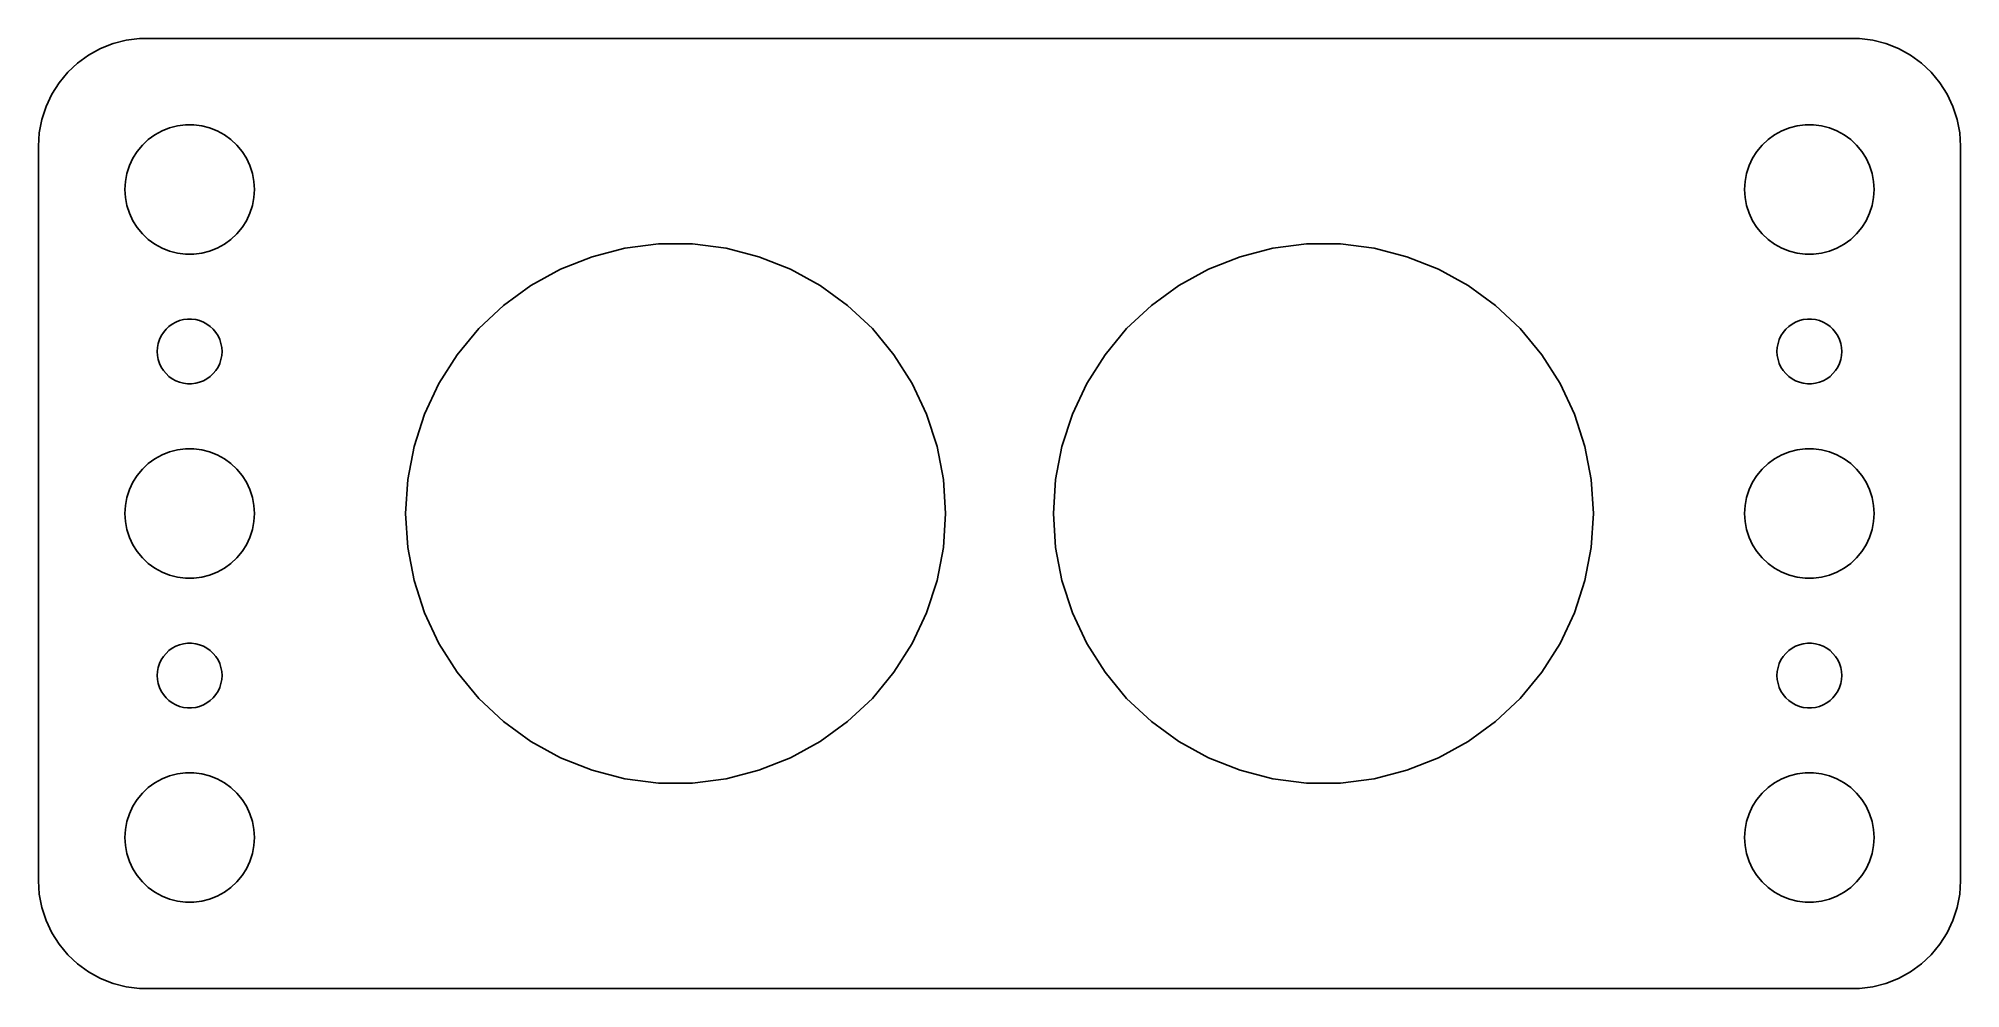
# Model space of a CAD drawing. Header units: metres. Extents: x -44.5 to 44.5, y 32 to 76.
import ezdxf

# ---------------------------------------------------------------- set-up
doc = ezdxf.new("R2010")
doc.units = ezdxf.units.M

msp = doc.modelspace()

# ---------------------------------------------------------------- linework, layer by layer
for p, q in [((-41.0451, 75.7553), (-41.6289, 75.5241)), ((-40.4369, 75.9114), (-41.0451, 75.7553)), ((-39.8139, 75.9901), (-40.4369, 75.9114)), ((39.8139, 75.9901), (-39.8139, 75.9901)), ((40.4369, 75.9114), (39.8139, 75.9901)), ((41.0451, 75.7553), (40.4369, 75.9114)), ((41.6289, 75.5241), (41.0451, 75.7553)), ((-42.6871, 74.8526), (-43.1448, 74.4227)), ((-42.1791, 75.2216), (-42.6871, 74.8526)), ((-41.6289, 75.5241), (-42.1791, 75.2216)), ((42.1791, 75.2216), (41.6289, 75.5241)), ((42.6871, 74.8526), (42.1791, 75.2216)), ((43.1448, 74.4227), (42.6871, 74.8526)), ((-43.5451, 73.9389), (-43.8815, 73.4088)), ((-43.1448, 74.4227), (-43.5451, 73.9389)), ((43.5451, 73.9389), (43.1448, 74.4227)), ((43.8815, 73.4088), (43.5451, 73.9389)), ((-43.8815, 73.4088), (-44.1489, 72.8406)), ((44.1489, 72.8406), (43.8815, 73.4088)), ((-44.3429, 72.2434), (-44.4606, 71.6267)), ((-44.1489, 72.8406), (-44.3429, 72.2434)), ((44.3429, 72.2434), (44.1489, 72.8406)), ((44.4606, 71.6267), (44.3429, 72.2434)), ((-44.4606, 71.6267), (-44.5, 71)), ((-39.6869, 71.0536), (-39.4123, 71.3115)), ((-39.4123, 71.3115), (-39.1075, 71.533)), ((-39.1075, 71.533), (-38.7773, 71.7145)), ((-38.7773, 71.7145), (-38.427, 71.8532)), ((-38.427, 71.8532), (-38.0621, 71.9469)), ((-38.0621, 71.9469), (-37.6884, 71.9941)), ((-37.6884, 71.9941), (-37.3116, 71.9941)), ((-37.3116, 71.9941), (-36.9379, 71.9469)), ((-36.9379, 71.9469), (-36.5729, 71.8532)), ((-36.5729, 71.8532), (-36.2227, 71.7145)), ((-36.2227, 71.7145), (-35.8925, 71.533)), ((-35.8925, 71.533), (-35.5877, 71.3115)), ((-35.5877, 71.3115), (-35.3131, 71.0536)), ((35.3131, 71.0536), (35.5877, 71.3115)), ((35.5877, 71.3115), (35.8925, 71.533)), ((35.8925, 71.533), (36.2227, 71.7145)), ((36.2227, 71.7145), (36.5729, 71.8532)), ((36.5729, 71.8532), (36.9379, 71.9469)), ((36.9379, 71.9469), (37.3116, 71.9941)), ((37.3116, 71.9941), (37.6884, 71.9941)), ((37.6884, 71.9941), (38.0621, 71.9469)), ((38.0621, 71.9469), (38.427, 71.8532)), ((38.427, 71.8532), (38.7773, 71.7145)), ((38.7773, 71.7145), (39.1075, 71.533)), ((39.1075, 71.533), (39.4123, 71.3115)), ((39.4123, 71.3115), (39.6869, 71.0536)), ((44.5, 71), (44.4606, 71.6267)), ((-44.5, 71), (-44.5, 37)), ((-40.2893, 70.1044), (-40.1289, 70.4453)), ((-40.1289, 70.4453), (-39.927, 70.7634)), ((-39.927, 70.7634), (-39.6869, 71.0536)), ((-35.3131, 71.0536), (-35.0729, 70.7634)), ((-35.0729, 70.7634), (-34.8711, 70.4453)), ((-34.8711, 70.4453), (-34.7107, 70.1044)), ((34.7107, 70.1044), (34.8711, 70.4453)), ((34.8711, 70.4453), (35.0729, 70.7634)), ((35.0729, 70.7634), (35.3131, 71.0536)), ((39.6869, 71.0536), (39.927, 70.7634)), ((39.927, 70.7634), (40.1289, 70.4453)), ((40.1289, 70.4453), (40.2893, 70.1044)), ((44.5, 37), (44.5, 71)), ((-40.4763, 69.376), (-40.4057, 69.7461)), ((-40.4057, 69.7461), (-40.2893, 70.1044)), ((-34.7107, 70.1044), (-34.5942, 69.7461)), ((-34.5942, 69.7461), (-34.5237, 69.376)), ((34.5237, 69.376), (34.5942, 69.7461)), ((34.5942, 69.7461), (34.7107, 70.1044)), ((40.2893, 70.1044), (40.4057, 69.7461)), ((40.4057, 69.7461), (40.4763, 69.376)), ((-40.5, 69), (-40.4763, 69.376)), ((-40.4763, 68.624), (-40.5, 69)), ((-40.4057, 68.2539), (-40.4763, 68.624)), ((-34.5237, 68.624), (-34.5942, 68.2539)), ((-34.5237, 69.376), (-34.5, 69)), ((-34.5, 69), (-34.5237, 68.624)), ((34.5, 69), (34.5237, 69.376)), ((34.5237, 68.624), (34.5, 69)), ((34.5942, 68.2539), (34.5237, 68.624)), ((40.4763, 68.624), (40.4057, 68.2539)), ((40.4763, 69.376), (40.5, 69)), ((40.5, 69), (40.4763, 68.624)), ((-40.2893, 67.8956), (-40.4057, 68.2539)), ((-40.1289, 67.5547), (-40.2893, 67.8956)), ((-34.7107, 67.8956), (-34.8711, 67.5547)), ((-34.5942, 68.2539), (-34.7107, 67.8956)), ((34.7107, 67.8956), (34.5942, 68.2539)), ((34.8711, 67.5547), (34.7107, 67.8956)), ((40.2893, 67.8956), (40.1289, 67.5547)), ((40.4057, 68.2539), (40.2893, 67.8956)), ((-39.927, 67.2366), (-40.1289, 67.5547)), ((-39.6869, 66.9464), (-39.927, 67.2366)), ((-39.4123, 66.6884), (-39.6869, 66.9464)), ((-35.3131, 66.9464), (-35.5877, 66.6884)), ((-35.0729, 67.2366), (-35.3131, 66.9464)), ((-34.8711, 67.5547), (-35.0729, 67.2366)), ((35.0729, 67.2366), (34.8711, 67.5547)), ((35.3131, 66.9464), (35.0729, 67.2366)), ((35.5877, 66.6884), (35.3131, 66.9464)), ((39.6869, 66.9464), (39.4123, 66.6884)), ((39.927, 67.2366), (39.6869, 66.9464)), ((40.1289, 67.5547), (39.927, 67.2366)), ((-39.1075, 66.467), (-39.4123, 66.6884)), ((-38.7773, 66.2855), (-39.1075, 66.467)), ((-38.427, 66.1468), (-38.7773, 66.2855)), ((-38.0621, 66.0531), (-38.427, 66.1468)), ((-37.6884, 66.0059), (-38.0621, 66.0531)), ((-37.3116, 66.0059), (-37.6884, 66.0059)), ((-36.9379, 66.0531), (-37.3116, 66.0059)), ((-36.5729, 66.1468), (-36.9379, 66.0531)), ((-36.2227, 66.2855), (-36.5729, 66.1468)), ((-35.8925, 66.467), (-36.2227, 66.2855)), ((-35.5877, 66.6884), (-35.8925, 66.467)), ((-20.3222, 65.3103), (-18.8627, 65.8882)), ((-18.8627, 65.8882), (-17.3423, 66.2786)), ((-17.3423, 66.2786), (-15.7849, 66.4753)), ((-15.7849, 66.4753), (-14.2151, 66.4753)), ((-14.2151, 66.4753), (-12.6577, 66.2786)), ((-12.6577, 66.2786), (-11.1373, 65.8882)), ((-11.1373, 65.8882), (-9.67775, 65.3103)), ((9.67775, 65.3103), (11.1373, 65.8882)), ((11.1373, 65.8882), (12.6577, 66.2786)), ((12.6577, 66.2786), (14.2151, 66.4753)), ((14.2151, 66.4753), (15.7849, 66.4753)), ((15.7849, 66.4753), (17.3423, 66.2786)), ((17.3423, 66.2786), (18.8627, 65.8882)), ((18.8627, 65.8882), (20.3222, 65.3103)), ((35.8925, 66.467), (35.5877, 66.6884)), ((36.2227, 66.2855), (35.8925, 66.467)), ((36.5729, 66.1468), (36.2227, 66.2855)), ((36.9379, 66.0531), (36.5729, 66.1468)), ((37.3116, 66.0059), (36.9379, 66.0531)), ((37.6884, 66.0059), (37.3116, 66.0059)), ((38.0621, 66.0531), (37.6884, 66.0059)), ((38.427, 66.1468), (38.0621, 66.0531)), ((38.7773, 66.2855), (38.427, 66.1468)), ((39.1075, 66.467), (38.7773, 66.2855)), ((39.4123, 66.6884), (39.1075, 66.467)), ((-21.6978, 64.5541), (-20.3222, 65.3103)), ((-9.67775, 65.3103), (-8.30215, 64.5541)), ((8.30215, 64.5541), (9.67775, 65.3103)), ((20.3222, 65.3103), (21.6978, 64.5541)), ((-22.9678, 63.6314), (-21.6978, 64.5541)), ((-8.30215, 64.5541), (-7.0322, 63.6314)), ((7.0322, 63.6314), (8.30215, 64.5541)), ((21.6978, 64.5541), (22.9678, 63.6314)), ((-24.1121, 62.5568), (-22.9678, 63.6314)), ((-7.0322, 63.6314), (-5.88788, 62.5568)), ((5.88788, 62.5568), (7.0322, 63.6314)), ((22.9678, 63.6314), (24.1121, 62.5568)), ((-38.8145, 62.2226), (-38.7135, 62.3817)), ((-38.7135, 62.3817), (-38.5934, 62.5268)), ((-38.5934, 62.5268), (-38.4561, 62.6558)), ((-38.4561, 62.6558), (-38.3037, 62.7665)), ((-38.3037, 62.7665), (-38.1387, 62.8572)), ((-38.1387, 62.8572), (-37.9635, 62.9266)), ((-37.9635, 62.9266), (-37.7811, 62.9734)), ((-37.7811, 62.9734), (-37.5942, 62.997)), ((-37.5942, 62.997), (-37.4058, 62.997)), ((-37.4058, 62.997), (-37.2189, 62.9734)), ((-37.2189, 62.9734), (-37.0365, 62.9266)), ((-37.0365, 62.9266), (-36.8613, 62.8572)), ((-36.8613, 62.8572), (-36.6963, 62.7665)), ((-36.6963, 62.7665), (-36.5439, 62.6558)), ((-36.5439, 62.6558), (-36.4065, 62.5268)), ((-36.4065, 62.5268), (-36.2865, 62.3817)), ((-36.2865, 62.3817), (-36.1855, 62.2226)), ((-25.1127, 61.3473), (-24.1121, 62.5568)), ((-5.88788, 62.5568), (-4.88728, 61.3473)), ((4.88728, 61.3473), (5.88788, 62.5568)), ((24.1121, 62.5568), (25.1127, 61.3473)), ((36.1855, 62.2226), (36.2865, 62.3817)), ((36.2865, 62.3817), (36.4065, 62.5268)), ((36.4065, 62.5268), (36.5439, 62.6558)), ((36.5439, 62.6558), (36.6963, 62.7665)), ((36.6963, 62.7665), (36.8613, 62.8572)), ((36.8613, 62.8572), (37.0365, 62.9266)), ((37.0365, 62.9266), (37.2189, 62.9734)), ((37.2189, 62.9734), (37.4058, 62.997)), ((37.4058, 62.997), (37.5942, 62.997)), ((37.5942, 62.997), (37.7811, 62.9734)), ((37.7811, 62.9734), (37.9635, 62.9266)), ((37.9635, 62.9266), (38.1387, 62.8572)), ((38.1387, 62.8572), (38.3037, 62.7665)), ((38.3037, 62.7665), (38.4561, 62.6558)), ((38.4561, 62.6558), (38.5934, 62.5268)), ((38.5934, 62.5268), (38.7135, 62.3817)), ((38.7135, 62.3817), (38.8145, 62.2226)), ((-39, 61.5), (-38.9882, 61.688)), ((-38.9882, 61.312), (-39, 61.5)), ((-38.9882, 61.688), (-38.9529, 61.873)), ((-38.9529, 61.873), (-38.8947, 62.0522)), ((-38.8947, 62.0522), (-38.8145, 62.2226)), ((-36.1855, 62.2226), (-36.1053, 62.0522)), ((-36.1053, 62.0522), (-36.0471, 61.873)), ((-36.0471, 61.873), (-36.0118, 61.688)), ((-36.0118, 61.688), (-36, 61.5)), ((-36, 61.5), (-36.0118, 61.312)), ((36, 61.5), (36.0118, 61.688)), ((36.0118, 61.312), (36, 61.5)), ((36.0118, 61.688), (36.0471, 61.873)), ((36.0471, 61.873), (36.1053, 62.0522)), ((36.1053, 62.0522), (36.1855, 62.2226)), ((38.8145, 62.2226), (38.8947, 62.0522)), ((38.8947, 62.0522), (38.9529, 61.873)), ((38.9529, 61.873), (38.9882, 61.688)), ((38.9882, 61.688), (39, 61.5)), ((39, 61.5), (38.9882, 61.312)), ((-38.9529, 61.127), (-38.9882, 61.312)), ((-38.8947, 60.9478), (-38.9529, 61.127)), ((-38.8145, 60.7774), (-38.8947, 60.9478)), ((-38.7135, 60.6183), (-38.8145, 60.7774)), ((-38.5934, 60.4732), (-38.7135, 60.6183)), ((-36.2865, 60.6183), (-36.4065, 60.4732)), ((-36.1855, 60.7774), (-36.2865, 60.6183)), ((-36.1053, 60.9478), (-36.1855, 60.7774)), ((-36.0471, 61.127), (-36.1053, 60.9478)), ((-36.0118, 61.312), (-36.0471, 61.127)), ((-25.9538, 60.0219), (-25.1127, 61.3473)), ((-4.88728, 61.3473), (-4.04616, 60.0219)), ((4.04616, 60.0219), (4.88728, 61.3473)), ((25.1127, 61.3473), (25.9538, 60.0219)), ((36.0471, 61.127), (36.0118, 61.312)), ((36.1053, 60.9478), (36.0471, 61.127)), ((36.1855, 60.7774), (36.1053, 60.9478)), ((36.2865, 60.6183), (36.1855, 60.7774)), ((36.4065, 60.4732), (36.2865, 60.6183)), ((38.7135, 60.6183), (38.5934, 60.4732)), ((38.8145, 60.7774), (38.7135, 60.6183)), ((38.8947, 60.9478), (38.8145, 60.7774)), ((38.9529, 61.127), (38.8947, 60.9478)), ((38.9882, 61.312), (38.9529, 61.127)), ((-38.4561, 60.3442), (-38.5934, 60.4732)), ((-38.3037, 60.2335), (-38.4561, 60.3442)), ((-38.1387, 60.1427), (-38.3037, 60.2335)), ((-37.9635, 60.0734), (-38.1387, 60.1427)), ((-37.7811, 60.0266), (-37.9635, 60.0734)), ((-37.5942, 60.0029), (-37.7811, 60.0266)), ((-37.4058, 60.0029), (-37.5942, 60.0029)), ((-37.2189, 60.0266), (-37.4058, 60.0029)), ((-37.0365, 60.0734), (-37.2189, 60.0266)), ((-36.8613, 60.1427), (-37.0365, 60.0734)), ((-36.6963, 60.2335), (-36.8613, 60.1427)), ((-36.5439, 60.3442), (-36.6963, 60.2335)), ((-36.4065, 60.4732), (-36.5439, 60.3442)), ((-26.6222, 58.6015), (-25.9538, 60.0219)), ((-4.04616, 60.0219), (-3.37779, 58.6015)), ((3.37779, 58.6015), (4.04616, 60.0219)), ((25.9538, 60.0219), (26.6222, 58.6015)), ((36.5439, 60.3442), (36.4065, 60.4732)), ((36.6963, 60.2335), (36.5439, 60.3442)), ((36.8613, 60.1427), (36.6963, 60.2335)), ((37.0365, 60.0734), (36.8613, 60.1427)), ((37.2189, 60.0266), (37.0365, 60.0734)), ((37.4058, 60.0029), (37.2189, 60.0266)), ((37.5942, 60.0029), (37.4058, 60.0029)), ((37.7811, 60.0266), (37.5942, 60.0029)), ((37.9635, 60.0734), (37.7811, 60.0266)), ((38.1387, 60.1427), (37.9635, 60.0734)), ((38.3037, 60.2335), (38.1387, 60.1427)), ((38.4561, 60.3442), (38.3037, 60.2335)), ((38.5934, 60.4732), (38.4561, 60.3442)), ((-27.1073, 57.1086), (-26.6222, 58.6015)), ((-3.37779, 58.6015), (-2.8927, 57.1086)), ((2.8927, 57.1086), (3.37779, 58.6015)), ((26.6222, 58.6015), (27.1073, 57.1086)), ((-38.0621, 56.9469), (-37.6884, 56.9941)), ((-37.6884, 56.9941), (-37.3116, 56.9941)), ((-37.3116, 56.9941), (-36.9379, 56.9469)), ((-27.4014, 55.5667), (-27.1073, 57.1086)), ((-2.8927, 57.1086), (-2.59856, 55.5667)), ((2.59856, 55.5667), (2.8927, 57.1086)), ((27.1073, 57.1086), (27.4014, 55.5667)), ((36.9379, 56.9469), (37.3116, 56.9941)), ((37.3116, 56.9941), (37.6884, 56.9941)), ((37.6884, 56.9941), (38.0621, 56.9469)), ((-39.6869, 56.0536), (-39.4123, 56.3115)), ((-39.4123, 56.3115), (-39.1075, 56.533)), ((-39.1075, 56.533), (-38.7773, 56.7145)), ((-38.7773, 56.7145), (-38.427, 56.8532)), ((-38.427, 56.8532), (-38.0621, 56.9469)), ((-36.9379, 56.9469), (-36.5729, 56.8532)), ((-36.5729, 56.8532), (-36.2227, 56.7145)), ((-36.2227, 56.7145), (-35.8925, 56.533)), ((-35.8925, 56.533), (-35.5877, 56.3115)), ((-35.5877, 56.3115), (-35.3131, 56.0536)), ((35.3131, 56.0536), (35.5877, 56.3115)), ((35.5877, 56.3115), (35.8925, 56.533)), ((35.8925, 56.533), (36.2227, 56.7145)), ((36.2227, 56.7145), (36.5729, 56.8532)), ((36.5729, 56.8532), (36.9379, 56.9469)), ((38.0621, 56.9469), (38.427, 56.8532)), ((38.427, 56.8532), (38.7773, 56.7145)), ((38.7773, 56.7145), (39.1075, 56.533)), ((39.1075, 56.533), (39.4123, 56.3115)), ((39.4123, 56.3115), (39.6869, 56.0536)), ((-40.2893, 55.1044), (-40.1289, 55.4453)), ((-40.1289, 55.4453), (-39.927, 55.7634)), ((-39.927, 55.7634), (-39.6869, 56.0536)), ((-35.3131, 56.0536), (-35.0729, 55.7634)), ((-35.0729, 55.7634), (-34.8711, 55.4453)), ((-34.8711, 55.4453), (-34.7107, 55.1044)), ((-27.5, 54), (-27.4014, 55.5667)), ((-2.59856, 55.5667), (-2.5, 54)), ((2.5, 54), (2.59856, 55.5667)), ((27.4014, 55.5667), (27.5, 54)), ((34.7107, 55.1044), (34.8711, 55.4453)), ((34.8711, 55.4453), (35.0729, 55.7634)), ((35.0729, 55.7634), (35.3131, 56.0536)), ((39.6869, 56.0536), (39.927, 55.7634)), ((39.927, 55.7634), (40.1289, 55.4453)), ((40.1289, 55.4453), (40.2893, 55.1044)), ((-40.5, 54), (-40.4763, 54.376)), ((-40.4763, 54.376), (-40.4057, 54.7461)), ((-40.4057, 54.7461), (-40.2893, 55.1044)), ((-34.7107, 55.1044), (-34.5942, 54.7461)), ((-34.5942, 54.7461), (-34.5237, 54.376)), ((-34.5237, 54.376), (-34.5, 54)), ((34.5, 54), (34.5237, 54.376)), ((34.5237, 54.376), (34.5942, 54.7461)), ((34.5942, 54.7461), (34.7107, 55.1044)), ((40.2893, 55.1044), (40.4057, 54.7461)), ((40.4057, 54.7461), (40.4763, 54.376)), ((40.4763, 54.376), (40.5, 54)), ((-40.4763, 53.624), (-40.5, 54)), ((-40.4057, 53.2539), (-40.4763, 53.624)), ((-34.5237, 53.624), (-34.5942, 53.2539)), ((-34.5, 54), (-34.5237, 53.624)), ((-27.4014, 52.4333), (-27.5, 54)), ((-2.5, 54), (-2.59856, 52.4333)), ((2.59856, 52.4333), (2.5, 54)), ((27.5, 54), (27.4014, 52.4333)), ((34.5237, 53.624), (34.5, 54)), ((34.5942, 53.2539), (34.5237, 53.624)), ((40.4763, 53.624), (40.4057, 53.2539)), ((40.5, 54), (40.4763, 53.624)), ((-40.2893, 52.8956), (-40.4057, 53.2539)), ((-40.1289, 52.5547), (-40.2893, 52.8956)), ((-39.927, 52.2366), (-40.1289, 52.5547)), ((-34.8711, 52.5547), (-35.0729, 52.2366)), ((-34.7107, 52.8956), (-34.8711, 52.5547)), ((-34.5942, 53.2539), (-34.7107, 52.8956)), ((34.7107, 52.8956), (34.5942, 53.2539)), ((34.8711, 52.5547), (34.7107, 52.8956)), ((35.0729, 52.2366), (34.8711, 52.5547)), ((40.1289, 52.5547), (39.927, 52.2366)), ((40.2893, 52.8956), (40.1289, 52.5547)), ((40.4057, 53.2539), (40.2893, 52.8956)), ((-39.6869, 51.9464), (-39.927, 52.2366)), ((-39.4123, 51.6885), (-39.6869, 51.9464)), ((-39.1075, 51.467), (-39.4123, 51.6885)), ((-35.5877, 51.6885), (-35.8925, 51.467)), ((-35.3131, 51.9464), (-35.5877, 51.6885)), ((-35.0729, 52.2366), (-35.3131, 51.9464)), ((-27.1073, 50.8914), (-27.4014, 52.4333)), ((-2.59856, 52.4333), (-2.8927, 50.8914)), ((2.8927, 50.8914), (2.59856, 52.4333)), ((27.4014, 52.4333), (27.1073, 50.8914)), ((35.3131, 51.9464), (35.0729, 52.2366)), ((35.5877, 51.6885), (35.3131, 51.9464)), ((35.8925, 51.467), (35.5877, 51.6885)), ((39.4123, 51.6885), (39.1075, 51.467)), ((39.6869, 51.9464), (39.4123, 51.6885)), ((39.927, 52.2366), (39.6869, 51.9464)), ((-38.7773, 51.2855), (-39.1075, 51.467)), ((-38.427, 51.1468), (-38.7773, 51.2855)), ((-38.0621, 51.0531), (-38.427, 51.1468)), ((-37.6884, 51.0059), (-38.0621, 51.0531)), ((-37.3116, 51.0059), (-37.6884, 51.0059)), ((-36.9379, 51.0531), (-37.3116, 51.0059)), ((-36.5729, 51.1468), (-36.9379, 51.0531)), ((-36.2227, 51.2855), (-36.5729, 51.1468)), ((-35.8925, 51.467), (-36.2227, 51.2855)), ((-26.6222, 49.3985), (-27.1073, 50.8914)), ((-2.8927, 50.8914), (-3.37779, 49.3985)), ((3.37779, 49.3985), (2.8927, 50.8914)), ((27.1073, 50.8914), (26.6222, 49.3985)), ((36.2227, 51.2855), (35.8925, 51.467)), ((36.5729, 51.1468), (36.2227, 51.2855)), ((36.9379, 51.0531), (36.5729, 51.1468)), ((37.3116, 51.0059), (36.9379, 51.0531)), ((37.6884, 51.0059), (37.3116, 51.0059)), ((38.0621, 51.0531), (37.6884, 51.0059)), ((38.427, 51.1468), (38.0621, 51.0531)), ((38.7773, 51.2855), (38.427, 51.1468)), ((39.1075, 51.467), (38.7773, 51.2855)), ((-25.9538, 47.9781), (-26.6222, 49.3985)), ((-3.37779, 49.3985), (-4.04616, 47.9781)), ((4.04616, 47.9781), (3.37779, 49.3985)), ((26.6222, 49.3985), (25.9538, 47.9781)), ((-38.8947, 47.0522), (-38.8145, 47.2226)), ((-38.8145, 47.2226), (-38.7135, 47.3817)), ((-38.7135, 47.3817), (-38.5934, 47.5268)), ((-38.5934, 47.5268), (-38.4561, 47.6558)), ((-38.4561, 47.6558), (-38.3037, 47.7665)), ((-38.3037, 47.7665), (-38.1387, 47.8573)), ((-38.1387, 47.8573), (-37.9635, 47.9266)), ((-37.9635, 47.9266), (-37.7811, 47.9734)), ((-37.7811, 47.9734), (-37.5942, 47.9971)), ((-37.5942, 47.9971), (-37.4058, 47.9971)), ((-37.4058, 47.9971), (-37.2189, 47.9734)), ((-37.2189, 47.9734), (-37.0365, 47.9266)), ((-37.0365, 47.9266), (-36.8613, 47.8573)), ((-36.8613, 47.8573), (-36.6963, 47.7665)), ((-36.6963, 47.7665), (-36.5439, 47.6558)), ((-36.5439, 47.6558), (-36.4065, 47.5268)), ((-36.4065, 47.5268), (-36.2865, 47.3817)), ((-36.2865, 47.3817), (-36.1855, 47.2226)), ((-36.1855, 47.2226), (-36.1053, 47.0522)), ((-25.1127, 46.6527), (-25.9538, 47.9781)), ((-4.04616, 47.9781), (-4.88728, 46.6527)), ((4.88728, 46.6527), (4.04616, 47.9781)), ((25.9538, 47.9781), (25.1127, 46.6527)), ((36.1053, 47.0522), (36.1855, 47.2226)), ((36.1855, 47.2226), (36.2865, 47.3817)), ((36.2865, 47.3817), (36.4065, 47.5268)), ((36.4065, 47.5268), (36.5439, 47.6558)), ((36.5439, 47.6558), (36.6963, 47.7665)), ((36.6963, 47.7665), (36.8613, 47.8573)), ((36.8613, 47.8573), (37.0365, 47.9266)), ((37.0365, 47.9266), (37.2189, 47.9734)), ((37.2189, 47.9734), (37.4058, 47.9971)), ((37.4058, 47.9971), (37.5942, 47.9971)), ((37.5942, 47.9971), (37.7811, 47.9734)), ((37.7811, 47.9734), (37.9635, 47.9266)), ((37.9635, 47.9266), (38.1387, 47.8573)), ((38.1387, 47.8573), (38.3037, 47.7665)), ((38.3037, 47.7665), (38.4561, 47.6558)), ((38.4561, 47.6558), (38.5934, 47.5268)), ((38.5934, 47.5268), (38.7135, 47.3817)), ((38.7135, 47.3817), (38.8145, 47.2226)), ((38.8145, 47.2226), (38.8947, 47.0522)), ((-39, 46.5), (-38.9882, 46.688)), ((-38.9882, 46.312), (-39, 46.5)), ((-38.9882, 46.688), (-38.9529, 46.873)), ((-38.9529, 46.127), (-38.9882, 46.312)), ((-38.9529, 46.873), (-38.8947, 47.0522)), ((-36.1053, 47.0522), (-36.0471, 46.873)), ((-36.0471, 46.873), (-36.0118, 46.688)), ((-36.0118, 46.312), (-36.0471, 46.127)), ((-36.0118, 46.688), (-36, 46.5)), ((-36, 46.5), (-36.0118, 46.312)), ((-24.1121, 45.4432), (-25.1127, 46.6527)), ((-4.88728, 46.6527), (-5.88788, 45.4432)), ((5.88788, 45.4432), (4.88728, 46.6527)), ((25.1127, 46.6527), (24.1121, 45.4432)), ((36, 46.5), (36.0118, 46.688)), ((36.0118, 46.312), (36, 46.5)), ((36.0118, 46.688), (36.0471, 46.873)), ((36.0471, 46.127), (36.0118, 46.312)), ((36.0471, 46.873), (36.1053, 47.0522)), ((38.8947, 47.0522), (38.9529, 46.873)), ((38.9529, 46.873), (38.9882, 46.688)), ((38.9882, 46.312), (38.9529, 46.127)), ((38.9882, 46.688), (39, 46.5)), ((39, 46.5), (38.9882, 46.312)), ((-38.8947, 45.9478), (-38.9529, 46.127)), ((-38.8145, 45.7774), (-38.8947, 45.9478)), ((-38.7135, 45.6183), (-38.8145, 45.7774)), ((-38.5934, 45.4732), (-38.7135, 45.6183)), ((-38.4561, 45.3442), (-38.5934, 45.4732)), ((-36.4065, 45.4732), (-36.5439, 45.3442)), ((-36.2865, 45.6183), (-36.4065, 45.4732)), ((-36.1855, 45.7774), (-36.2865, 45.6183)), ((-36.1053, 45.9478), (-36.1855, 45.7774)), ((-36.0471, 46.127), (-36.1053, 45.9478)), ((-22.9678, 44.3686), (-24.1121, 45.4432)), ((-5.88788, 45.4432), (-7.0322, 44.3686)), ((7.0322, 44.3686), (5.88788, 45.4432)), ((24.1121, 45.4432), (22.9678, 44.3686)), ((36.1053, 45.9478), (36.0471, 46.127)), ((36.1855, 45.7774), (36.1053, 45.9478)), ((36.2865, 45.6183), (36.1855, 45.7774)), ((36.4065, 45.4732), (36.2865, 45.6183)), ((36.5439, 45.3442), (36.4065, 45.4732)), ((38.5934, 45.4732), (38.4561, 45.3442)), ((38.7135, 45.6183), (38.5934, 45.4732)), ((38.8145, 45.7774), (38.7135, 45.6183)), ((38.8947, 45.9478), (38.8145, 45.7774)), ((38.9529, 46.127), (38.8947, 45.9478)), ((-38.3037, 45.2335), (-38.4561, 45.3442)), ((-38.1387, 45.1428), (-38.3037, 45.2335)), ((-37.9635, 45.0734), (-38.1387, 45.1428)), ((-37.7811, 45.0266), (-37.9635, 45.0734)), ((-37.5942, 45.003), (-37.7811, 45.0266)), ((-37.4058, 45.003), (-37.5942, 45.003)), ((-37.2189, 45.0266), (-37.4058, 45.003)), ((-37.0365, 45.0734), (-37.2189, 45.0266)), ((-36.8613, 45.1428), (-37.0365, 45.0734)), ((-36.6963, 45.2335), (-36.8613, 45.1428)), ((-36.5439, 45.3442), (-36.6963, 45.2335)), ((36.6963, 45.2335), (36.5439, 45.3442)), ((36.8613, 45.1428), (36.6963, 45.2335)), ((37.0365, 45.0734), (36.8613, 45.1428)), ((37.2189, 45.0266), (37.0365, 45.0734)), ((37.4058, 45.003), (37.2189, 45.0266)), ((37.5942, 45.003), (37.4058, 45.003)), ((37.7811, 45.0266), (37.5942, 45.003)), ((37.9635, 45.0734), (37.7811, 45.0266)), ((38.1387, 45.1428), (37.9635, 45.0734)), ((38.3037, 45.2335), (38.1387, 45.1428)), ((38.4561, 45.3442), (38.3037, 45.2335)), ((-21.6978, 43.4459), (-22.9678, 44.3686)), ((-7.0322, 44.3686), (-8.30215, 43.4459)), ((8.30215, 43.4459), (7.0322, 44.3686)), ((22.9678, 44.3686), (21.6978, 43.4459)), ((-20.3222, 42.6897), (-21.6978, 43.4459)), ((-8.30215, 43.4459), (-9.67775, 42.6897)), ((9.67775, 42.6897), (8.30215, 43.4459)), ((21.6978, 43.4459), (20.3222, 42.6897)), ((-38.7773, 41.7145), (-38.427, 41.8532)), ((-38.427, 41.8532), (-38.0621, 41.9469)), ((-38.0621, 41.9469), (-37.6884, 41.9941)), ((-37.6884, 41.9941), (-37.3116, 41.9941)), ((-37.3116, 41.9941), (-36.9379, 41.9469)), ((-36.9379, 41.9469), (-36.5729, 41.8532)), ((-36.5729, 41.8532), (-36.2227, 41.7145)), ((-18.8627, 42.1118), (-20.3222, 42.6897)), ((-17.3423, 41.7214), (-18.8627, 42.1118)), ((-11.1373, 42.1118), (-12.6577, 41.7214)), ((-9.67775, 42.6897), (-11.1373, 42.1118)), ((11.1373, 42.1118), (9.67775, 42.6897)), ((12.6577, 41.7214), (11.1373, 42.1118)), ((18.8627, 42.1118), (17.3423, 41.7214)), ((20.3222, 42.6897), (18.8627, 42.1118)), ((36.2227, 41.7145), (36.5729, 41.8532)), ((36.5729, 41.8532), (36.9379, 41.9469)), ((36.9379, 41.9469), (37.3116, 41.9941)), ((37.3116, 41.9941), (37.6884, 41.9941)), ((37.6884, 41.9941), (38.0621, 41.9469)), ((38.0621, 41.9469), (38.427, 41.8532)), ((38.427, 41.8532), (38.7773, 41.7145)), ((-39.927, 40.7634), (-39.6869, 41.0536)), ((-39.6869, 41.0536), (-39.4123, 41.3116)), ((-39.4123, 41.3116), (-39.1075, 41.533)), ((-39.1075, 41.533), (-38.7773, 41.7145)), ((-36.2227, 41.7145), (-35.8925, 41.533)), ((-35.8925, 41.533), (-35.5877, 41.3116)), ((-35.5877, 41.3116), (-35.3131, 41.0536)), ((-35.3131, 41.0536), (-35.0729, 40.7634)), ((-15.7849, 41.5247), (-17.3423, 41.7214)), ((-14.2151, 41.5247), (-15.7849, 41.5247)), ((-12.6577, 41.7214), (-14.2151, 41.5247)), ((14.2151, 41.5247), (12.6577, 41.7214)), ((15.7849, 41.5247), (14.2151, 41.5247)), ((17.3423, 41.7214), (15.7849, 41.5247)), ((35.0729, 40.7634), (35.3131, 41.0536)), ((35.3131, 41.0536), (35.5877, 41.3116)), ((35.5877, 41.3116), (35.8925, 41.533)), ((35.8925, 41.533), (36.2227, 41.7145)), ((38.7773, 41.7145), (39.1075, 41.533)), ((39.1075, 41.533), (39.4123, 41.3116)), ((39.4123, 41.3116), (39.6869, 41.0536)), ((39.6869, 41.0536), (39.927, 40.7634)), ((-40.4057, 39.7461), (-40.2893, 40.1044)), ((-40.2893, 40.1044), (-40.1289, 40.4453)), ((-40.1289, 40.4453), (-39.927, 40.7634)), ((-35.0729, 40.7634), (-34.8711, 40.4453)), ((-34.8711, 40.4453), (-34.7107, 40.1044)), ((-34.7107, 40.1044), (-34.5942, 39.7461)), ((34.5942, 39.7461), (34.7107, 40.1044)), ((34.7107, 40.1044), (34.8711, 40.4453)), ((34.8711, 40.4453), (35.0729, 40.7634)), ((39.927, 40.7634), (40.1289, 40.4453)), ((40.1289, 40.4453), (40.2893, 40.1044)), ((40.2893, 40.1044), (40.4057, 39.7461)), ((-40.5, 39), (-40.4763, 39.376)), ((-40.4763, 39.376), (-40.4057, 39.7461)), ((-34.5942, 39.7461), (-34.5237, 39.376)), ((-34.5237, 39.376), (-34.5, 39)), ((34.5, 39), (34.5237, 39.376)), ((34.5237, 39.376), (34.5942, 39.7461)), ((40.4057, 39.7461), (40.4763, 39.376)), ((40.4763, 39.376), (40.5, 39)), ((-40.4763, 38.624), (-40.5, 39)), ((-40.4057, 38.2539), (-40.4763, 38.624)), ((-34.5237, 38.624), (-34.5942, 38.2539)), ((-34.5, 39), (-34.5237, 38.624)), ((34.5237, 38.624), (34.5, 39)), ((34.5942, 38.2539), (34.5237, 38.624)), ((40.4763, 38.624), (40.4057, 38.2539)), ((40.5, 39), (40.4763, 38.624)), ((-40.2893, 37.8956), (-40.4057, 38.2539)), ((-40.1289, 37.5547), (-40.2893, 37.8956)), ((-39.927, 37.2366), (-40.1289, 37.5547)), ((-34.8711, 37.5547), (-35.0729, 37.2366)), ((-34.7107, 37.8956), (-34.8711, 37.5547)), ((-34.5942, 38.2539), (-34.7107, 37.8956)), ((34.7107, 37.8956), (34.5942, 38.2539)), ((34.8711, 37.5547), (34.7107, 37.8956)), ((35.0729, 37.2366), (34.8711, 37.5547)), ((40.1289, 37.5547), (39.927, 37.2366)), ((40.2893, 37.8956), (40.1289, 37.5547)), ((40.4057, 38.2539), (40.2893, 37.8956)), ((-44.5, 37), (-44.4606, 36.3733)), ((-39.6869, 36.9464), (-39.927, 37.2366)), ((-39.4123, 36.6885), (-39.6869, 36.9464)), ((-39.1075, 36.467), (-39.4123, 36.6885)), ((-35.5877, 36.6885), (-35.8925, 36.467)), ((-35.3131, 36.9464), (-35.5877, 36.6885)), ((-35.0729, 37.2366), (-35.3131, 36.9464)), ((35.3131, 36.9464), (35.0729, 37.2366)), ((35.5877, 36.6885), (35.3131, 36.9464)), ((35.8925, 36.467), (35.5877, 36.6885)), ((39.4123, 36.6885), (39.1075, 36.467)), ((39.6869, 36.9464), (39.4123, 36.6885)), ((39.927, 37.2366), (39.6869, 36.9464)), ((44.4606, 36.3733), (44.5, 37)), ((-44.4606, 36.3733), (-44.3429, 35.7566)), ((-44.3429, 35.7566), (-44.1489, 35.1594)), ((-38.7773, 36.2855), (-39.1075, 36.467)), ((-38.427, 36.1468), (-38.7773, 36.2855)), ((-38.0621, 36.0531), (-38.427, 36.1468)), ((-37.6884, 36.0059), (-38.0621, 36.0531)), ((-37.3116, 36.0059), (-37.6884, 36.0059)), ((-36.9379, 36.0531), (-37.3116, 36.0059)), ((-36.5729, 36.1468), (-36.9379, 36.0531)), ((-36.2227, 36.2855), (-36.5729, 36.1468)), ((-35.8925, 36.467), (-36.2227, 36.2855)), ((36.2227, 36.2855), (35.8925, 36.467)), ((36.5729, 36.1468), (36.2227, 36.2855)), ((36.9379, 36.0531), (36.5729, 36.1468)), ((37.3116, 36.0059), (36.9379, 36.0531)), ((37.6884, 36.0059), (37.3116, 36.0059)), ((38.0621, 36.0531), (37.6884, 36.0059)), ((38.427, 36.1468), (38.0621, 36.0531)), ((38.7773, 36.2855), (38.427, 36.1468)), ((39.1075, 36.467), (38.7773, 36.2855)), ((44.1489, 35.1594), (44.3429, 35.7566)), ((44.3429, 35.7566), (44.4606, 36.3733)), ((-44.1489, 35.1594), (-43.8815, 34.5912)), ((43.8815, 34.5912), (44.1489, 35.1594)), ((-43.8815, 34.5912), (-43.5451, 34.0611)), ((-43.5451, 34.0611), (-43.1448, 33.5773)), ((43.1448, 33.5773), (43.5451, 34.0611)), ((43.5451, 34.0611), (43.8815, 34.5912)), ((-43.1448, 33.5773), (-42.6871, 33.1474)), ((-42.6871, 33.1474), (-42.1791, 32.7784)), ((42.1791, 32.7784), (42.6871, 33.1474)), ((42.6871, 33.1474), (43.1448, 33.5773)), ((-42.1791, 32.7784), (-41.6289, 32.4759)), ((-41.6289, 32.4759), (-41.0451, 32.2447)), ((-41.0451, 32.2447), (-40.4369, 32.0886)), ((-40.4369, 32.0886), (-39.8139, 32.0099)), ((39.8139, 32.0099), (40.4369, 32.0886)), ((40.4369, 32.0886), (41.0451, 32.2447)), ((41.0451, 32.2447), (41.6289, 32.4759)), ((41.6289, 32.4759), (42.1791, 32.7784)), ((-39.8139, 32.0099), (39.8139, 32.0099))]:
    msp.add_line(p, q)

doc.saveas('drawing.dxf')
